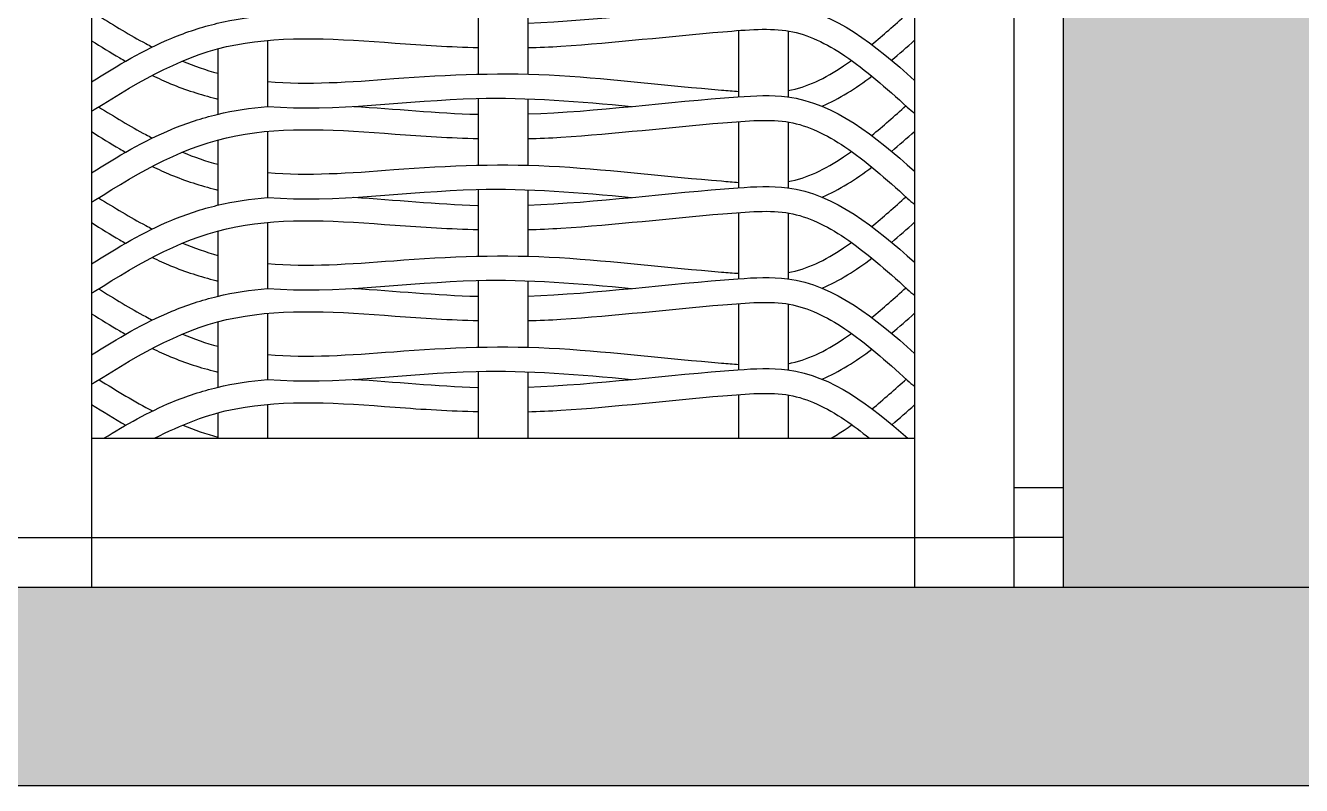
# Model space of a CAD drawing. Header units: millimetres. Extents: x 3409 to 3822, y 896 to 1108.
# Drawn here: x 3434.373 to 3435.659, y 1034.878 to 1035.644 of the extents above; entities that cross this region are included whole.
import ezdxf

# ---------------------------------------------------------------- set-up
doc = ezdxf.new("R2010")
doc.units = ezdxf.units.MM
for name, color, linetype in [('a-epipla', 8, 'Continuous'), ('a-toixoi', 5, 'Continuous'), ('toixoi_provolh', 150, 'Continuous')]:
    doc.layers.add(name, color=color, linetype=linetype)

msp = doc.modelspace()

# ---------------------------------------------------------------- hatches: boundary and pattern name
at = {"layer": 'a-epipla', "true_color": 0xc7c8ca}
h = msp.add_hatch(color=9, dxfattribs=at)
h.dxf.hatch_style = 1
h.paths.add_polyline_path([(3478.5192, 1035.0776), (3412.7192, 1035.0776), (3412.7192, 1034.8776), (3478.5192, 1034.8776)])
at = {"layer": 'toixoi_provolh', "true_color": 0xa7a8aa}
h = msp.add_hatch(color=253, dxfattribs=at)
h.dxf.hatch_style = 1
h.paths.add_polyline_path([(3432.4192, 1038.0776), (3432.4192, 1037.6776), (3435.4192, 1037.6776), (3435.4192, 1038.0776)])
h.paths.add_polyline_path([(3432.4192, 1038.0776), (3432.0192, 1038.0776), (3432.0192, 1035.0776), (3432.4192, 1035.0776)])
h.paths.add_polyline_path([(3438.8192, 1037.6776), (3438.8192, 1038.0776), (3435.8192, 1038.0776), (3435.8192, 1037.6776)])
h.paths.add_polyline_path([(3435.4192, 1035.0776), (3435.8192, 1035.0776), (3435.8192, 1038.0776), (3435.4192, 1038.0776)])
h.paths.add_polyline_path([(3439.2192, 1038.0776), (3439.2192, 1037.6776), (3442.2192, 1037.6776), (3442.2192, 1038.0776)])
h.paths.add_polyline_path([(3438.8192, 1035.0776), (3439.2192, 1035.0776), (3439.2192, 1038.0776), (3438.8192, 1038.0776)])
h.paths.add_polyline_path([(3442.2192, 1035.0776), (3442.6192, 1035.0776), (3442.6192, 1038.0776), (3442.2192, 1038.0776)])

# ---------------------------------------------------------------- linework, layer by layer
at = {"layer": 'a-epipla'}
for p, q in [((3435.3692, 1037.6276), (3435.3692, 1035.1276)), ((3434.4392, 1037.5276), (3434.4392, 1035.0776)), ((3435.2692, 1037.5276), (3435.2692, 1035.0776)), ((3434.8292, 1035.6619), (3434.8292, 1035.5946)), ((3434.8792, 1035.6615), (3434.8792, 1035.5946)), ((3435.0917, 1035.6386), (3435.0917, 1035.5719)), ((3435.1417, 1035.6382), (3435.1417, 1035.5718)), ((3434.5667, 1035.6202), (3434.5667, 1035.5543)), ((3434.6167, 1035.6287), (3434.6167, 1035.5621)), ((3434.8292, 1035.5702), (3434.8292, 1035.5029)), ((3434.8792, 1035.5698), (3434.8792, 1035.5029)), ((3435.0917, 1035.5469), (3435.0917, 1035.4802)), ((3435.1417, 1035.5465), (3435.1417, 1035.48)), ((3434.5667, 1035.5284), (3434.5667, 1035.4626)), ((3434.6167, 1035.537), (3434.6167, 1035.4704)), ((3434.8292, 1035.4785), (3434.8292, 1035.4111)), ((3434.8792, 1035.4781), (3434.8792, 1035.4111)), ((3435.0917, 1035.4551), (3435.0917, 1035.3884)), ((3435.1417, 1035.4547), (3435.1417, 1035.3883)), ((3434.5667, 1035.4367), (3434.5667, 1035.3708)), ((3434.6167, 1035.4452), (3434.6167, 1035.3786)), ((3434.8292, 1035.3867), (3434.8292, 1035.3194)), ((3434.8792, 1035.3863), (3434.8792, 1035.3194)), ((3435.0917, 1035.3634), (3435.0917, 1035.2967)), ((3435.1417, 1035.363), (3435.1417, 1035.2965)), ((3434.6167, 1035.3535), (3434.6167, 1035.2869)), ((3434.5667, 1035.3449), (3434.5667, 1035.2791)), ((3434.8292, 1035.295), (3434.8292, 1035.2276)), ((3434.8792, 1035.2946), (3434.8792, 1035.2276)), ((3435.0917, 1035.2717), (3435.0917, 1035.2276)), ((3435.1417, 1035.2713), (3435.1417, 1035.2276)), ((3434.6167, 1035.2618), (3434.6167, 1035.2276)), ((3434.5667, 1035.2532), (3434.5667, 1035.2276)), ((3434.4392, 1035.2276), (3435.2692, 1035.2276)), ((3435.4192, 1035.1776), (3435.3692, 1035.1776)), ((3432.4692, 1035.1276), (3435.3692, 1035.1276)), ((3435.4192, 1035.1276), (3435.3692, 1035.1276)), ((3435.3692, 1035.1276), (3435.3692, 1035.0776))]:
    msp.add_line(p, q, dxfattribs=at)
for points, knots in [([(3434.8792, 1035.6462), (3434.9496, 1035.6487), (3435.0357, 1035.6609), (3435.1756, 1035.6685), (3435.2294, 1035.6239), (3435.2692, 1035.5884)], [0.4662693, 0.4662693, 0.4662693, 0.4662693, 0.6786549, 0.7286549, 0.877812, 0.877812, 0.877812, 0.877812]), ([(3434.4392, 1035.5868), (3434.4654, 1035.6033), (3434.5056, 1035.6276), (3434.567, 1035.6476), (3434.5997, 1035.6524), (3434.6167, 1035.6538)], [0.0125232, 0.0125232, 0.0125232, 0.0125232, 0.1049264, 0.1530593, 0.2047826, 0.2047826, 0.2047826, 0.2047826]), ([(3434.4463, 1035.6535), (3434.4623, 1035.6435), (3434.4781, 1035.634), (3434.4939, 1035.6255), (3434.4961, 1035.6243), (3434.4983, 1035.6232), (3434.5004, 1035.622)], [0.00678697, 0.00678697, 0.00678697, 0.00678697, 0.06344334, 0.06344334, 0.06344334, 0.07121295, 0.07121295, 0.07121295, 0.07121295]), ([(3434.4392, 1035.5572), (3434.4401, 1035.5578), (3434.441, 1035.5584), (3434.4419, 1035.5589), (3434.4893, 1035.5889), (3434.5345, 1035.6148), (3434.6349, 1035.6339), (3434.689, 1035.6303), (3434.7729, 1035.6238), (3434.801, 1035.6222), (3434.8292, 1035.6215)], [-0.0032083, -0.0032083, -0.0032083, -0.0032083, 0, 0, 0, 0.1674245, 0.1674245, 0.3348489, 0.3348489, 0.4168796, 0.4168796, 0.4168796, 0.4168796]), ([(3434.8792, 1035.6214), (3434.8904, 1035.6217), (3434.9015, 1035.6221), (3434.9677, 1035.6263), (3435.0217, 1035.633), (3435.1003, 1035.6394), (3435.124, 1035.6415), (3435.1617, 1035.6346), (3435.1801, 1035.6258), (3435.2196, 1035.5992), (3435.2404, 1035.5807), (3435.2619, 1035.5615), (3435.2643, 1035.5593), (3435.2667, 1035.5571), (3435.2692, 1035.5549)], [0.4655013, 0.4655013, 0.4655013, 0.4655013, 0.498274, 0.498274, 0.6616991, 0.6616991, 0.7352337, 0.7352337, 0.8087683, 0.8087683, 0.8895351, 0.8895351, 0.8895351, 0.8986667, 0.8986667, 0.8986667, 0.8986667]), ([(3434.4392, 1035.6284), (3434.4486, 1035.6225), (3434.4581, 1035.6166), (3434.4677, 1035.611), (3434.4697, 1035.6099), (3434.4716, 1035.6088), (3434.4736, 1035.6077)], [0.01406967, 0.01406967, 0.01406967, 0.01406967, 0.04740122, 0.04740122, 0.04740122, 0.05413463, 0.05413463, 0.05413463, 0.05413463]), ([(3435.1417, 1035.5781), (3435.1605, 1035.5815), (3435.1789, 1035.5903), (3435.2003, 1035.6047), (3435.2029, 1035.6066), (3435.2056, 1035.6085)], [0.73539871, 0.73539871, 0.73539871, 0.73539871, 0.80876826, 0.80876826, 0.81911219, 0.81911219, 0.81911219, 0.81911219]), ([(3434.5005, 1035.5934), (3434.5066, 1035.5904), (3434.5273, 1035.581), (3434.5498, 1035.5737), (3434.566, 1035.5698), (3434.5667, 1035.5697)], [0.08463791, 0.08463791, 0.08463791, 0.08463791, 0.10492637, 0.15305927, 0.15507122, 0.15507122, 0.15507122, 0.15507122]), ([(3434.6167, 1035.5872), (3434.6572, 1035.5838), (3434.6999, 1035.5867), (3434.7989, 1035.5944), (3434.8561, 1035.5967), (3434.9663, 1035.5898), (3435.0204, 1035.5831), (3435.0804, 1035.5782), (3435.0861, 1035.5777), (3435.0917, 1035.5773)], [0.2038605, 0.2038605, 0.2038605, 0.2038605, 0.3348489, 0.3348489, 0.498274, 0.498274, 0.6616991, 0.6616991, 0.6790294, 0.6790294, 0.6790294, 0.6790294]), ([(3434.6167, 1035.5621), (3434.6858, 1035.5565), (3434.8108, 1035.5773), (3434.9316, 1035.5671), (3434.9838, 1035.5621)], [0.2060573, 0.2060573, 0.2060573, 0.2060573, 0.4155593, 0.5729024, 0.5729024, 0.5729024, 0.5729024]), ([(3434.8792, 1035.5545), (3434.9496, 1035.5569), (3435.0357, 1035.5691), (3435.1756, 1035.5767), (3435.2294, 1035.5321), (3435.2692, 1035.4967)], [0.4662693, 0.4662693, 0.4662693, 0.4662693, 0.6786549, 0.7286549, 0.877812, 0.877812, 0.877812, 0.877812]), ([(3434.4392, 1035.4951), (3434.4654, 1035.5115), (3434.5056, 1035.5358), (3434.567, 1035.5558), (3434.5997, 1035.5607), (3434.6167, 1035.5621)], [0.0125232, 0.0125232, 0.0125232, 0.0125232, 0.1049264, 0.1530593, 0.2047826, 0.2047826, 0.2047826, 0.2047826]), ([(3434.4463, 1035.5617), (3434.4623, 1035.5517), (3434.4781, 1035.5422), (3434.4939, 1035.5337), (3434.4961, 1035.5326), (3434.4983, 1035.5314), (3434.5004, 1035.5303)], [0.00678697, 0.00678697, 0.00678697, 0.00678697, 0.06344334, 0.06344334, 0.06344334, 0.07121295, 0.07121295, 0.07121295, 0.07121295]), ([(3434.7037, 1035.5622), (3434.7453, 1035.5598), (3434.7874, 1035.5552), (3434.829, 1035.5542), (3434.8292, 1035.5541)], [0.2917847, 0.2917847, 0.2917847, 0.2917847, 0.4155593, 0.4161946, 0.4161946, 0.4161946, 0.4161946]), ([(3434.4392, 1035.4655), (3434.4401, 1035.4661), (3434.441, 1035.4666), (3434.4419, 1035.4672), (3434.4893, 1035.4972), (3434.5345, 1035.523), (3434.6349, 1035.5422), (3434.689, 1035.5386), (3434.7729, 1035.5321), (3434.801, 1035.5304), (3434.8292, 1035.5298)], [-0.0032083, -0.0032083, -0.0032083, -0.0032083, 0, 0, 0, 0.1674245, 0.1674245, 0.3348489, 0.3348489, 0.4168796, 0.4168796, 0.4168796, 0.4168796]), ([(3434.8792, 1035.5297), (3434.8904, 1035.5299), (3434.9015, 1035.5304), (3434.9677, 1035.5345), (3435.0217, 1035.5413), (3435.1003, 1035.5476), (3435.124, 1035.5497), (3435.1617, 1035.5428), (3435.1801, 1035.534), (3435.2196, 1035.5075), (3435.2404, 1035.489), (3435.2619, 1035.4697), (3435.2643, 1035.4675), (3435.2667, 1035.4653), (3435.2692, 1035.4632)], [0.4655013, 0.4655013, 0.4655013, 0.4655013, 0.498274, 0.498274, 0.6616991, 0.6616991, 0.7352337, 0.7352337, 0.8087683, 0.8087683, 0.8895351, 0.8895351, 0.8895351, 0.8986667, 0.8986667, 0.8986667, 0.8986667]), ([(3434.4392, 1035.5367), (3434.4486, 1035.5308), (3434.4581, 1035.5249), (3434.4677, 1035.5193), (3434.4697, 1035.5182), (3434.4716, 1035.517), (3434.4736, 1035.5159)], [0.01406967, 0.01406967, 0.01406967, 0.01406967, 0.04740122, 0.04740122, 0.04740122, 0.05413463, 0.05413463, 0.05413463, 0.05413463]), ([(3435.1417, 1035.4863), (3435.1605, 1035.4898), (3435.1789, 1035.4986), (3435.2003, 1035.513), (3435.2029, 1035.5148), (3435.2056, 1035.5168)], [0.73539871, 0.73539871, 0.73539871, 0.73539871, 0.80876826, 0.80876826, 0.81911219, 0.81911219, 0.81911219, 0.81911219]), ([(3434.5005, 1035.5016), (3434.5066, 1035.4987), (3434.5273, 1035.4893), (3434.5498, 1035.4819), (3434.566, 1035.4781), (3434.5667, 1035.478)], [0.08463791, 0.08463791, 0.08463791, 0.08463791, 0.10492637, 0.15305927, 0.15507122, 0.15507122, 0.15507122, 0.15507122]), ([(3434.6167, 1035.4955), (3434.6572, 1035.492), (3434.6999, 1035.495), (3434.7989, 1035.5026), (3434.8561, 1035.5049), (3434.9663, 1035.498), (3435.0204, 1035.4913), (3435.0804, 1035.4865), (3435.0861, 1035.486), (3435.0917, 1035.4856)], [0.2038605, 0.2038605, 0.2038605, 0.2038605, 0.3348489, 0.3348489, 0.498274, 0.498274, 0.6616991, 0.6616991, 0.6790294, 0.6790294, 0.6790294, 0.6790294]), ([(3434.6167, 1035.4704), (3434.6858, 1035.4648), (3434.8108, 1035.4855), (3434.9316, 1035.4754), (3434.9838, 1035.4704)], [0.2060573, 0.2060573, 0.2060573, 0.2060573, 0.4155593, 0.5729024, 0.5729024, 0.5729024, 0.5729024]), ([(3434.8792, 1035.4627), (3434.9496, 1035.4652), (3435.0357, 1035.4774), (3435.1756, 1035.485), (3435.2294, 1035.4404), (3435.2692, 1035.405)], [0.4662693, 0.4662693, 0.4662693, 0.4662693, 0.6786549, 0.7286549, 0.877812, 0.877812, 0.877812, 0.877812]), ([(3434.4392, 1035.4033), (3434.4654, 1035.4198), (3434.5056, 1035.4441), (3434.567, 1035.4641), (3434.5997, 1035.4689), (3434.6167, 1035.4704)], [0.0125232, 0.0125232, 0.0125232, 0.0125232, 0.1049264, 0.1530593, 0.2047826, 0.2047826, 0.2047826, 0.2047826]), ([(3434.4463, 1035.47), (3434.4623, 1035.46), (3434.4781, 1035.4505), (3434.4939, 1035.442), (3434.4961, 1035.4408), (3434.4983, 1035.4397), (3434.5004, 1035.4385)], [0.00678697, 0.00678697, 0.00678697, 0.00678697, 0.06344334, 0.06344334, 0.06344334, 0.07121295, 0.07121295, 0.07121295, 0.07121295]), ([(3434.7037, 1035.4705), (3434.7453, 1035.468), (3434.7874, 1035.4635), (3434.829, 1035.4624), (3434.8292, 1035.4624)], [0.2917847, 0.2917847, 0.2917847, 0.2917847, 0.4155593, 0.4161946, 0.4161946, 0.4161946, 0.4161946]), ([(3434.4392, 1035.3737), (3434.4401, 1035.3743), (3434.441, 1035.3749), (3434.4419, 1035.3755), (3434.4893, 1035.4054), (3434.5345, 1035.4313), (3434.6349, 1035.4504), (3434.689, 1035.4468), (3434.7729, 1035.4403), (3434.801, 1035.4387), (3434.8292, 1035.438)], [-0.0032083, -0.0032083, -0.0032083, -0.0032083, 0, 0, 0, 0.1674245, 0.1674245, 0.3348489, 0.3348489, 0.4168796, 0.4168796, 0.4168796, 0.4168796]), ([(3434.8792, 1035.4379), (3434.8904, 1035.4382), (3434.9015, 1035.4387), (3434.9677, 1035.4428), (3435.0217, 1035.4495), (3435.1003, 1035.4559), (3435.124, 1035.458), (3435.1617, 1035.4511), (3435.1801, 1035.4423), (3435.2196, 1035.4157), (3435.2404, 1035.3972), (3435.2619, 1035.378), (3435.2643, 1035.3758), (3435.2667, 1035.3736), (3435.2692, 1035.3714)], [0.4655013, 0.4655013, 0.4655013, 0.4655013, 0.498274, 0.498274, 0.6616991, 0.6616991, 0.7352337, 0.7352337, 0.8087683, 0.8087683, 0.8895351, 0.8895351, 0.8895351, 0.8986667, 0.8986667, 0.8986667, 0.8986667]), ([(3434.4392, 1035.445), (3434.4486, 1035.439), (3434.4581, 1035.4332), (3434.4677, 1035.4275), (3434.4697, 1035.4264), (3434.4716, 1035.4253), (3434.4736, 1035.4242)], [0.01406967, 0.01406967, 0.01406967, 0.01406967, 0.04740122, 0.04740122, 0.04740122, 0.05413463, 0.05413463, 0.05413463, 0.05413463]), ([(3435.1417, 1035.3946), (3435.1605, 1035.398), (3435.1789, 1035.4068), (3435.2003, 1035.4212), (3435.2029, 1035.4231), (3435.2056, 1035.425)], [0.73539871, 0.73539871, 0.73539871, 0.73539871, 0.80876826, 0.80876826, 0.81911219, 0.81911219, 0.81911219, 0.81911219]), ([(3434.6167, 1035.4037), (3434.6572, 1035.4003), (3434.6999, 1035.4032), (3434.7989, 1035.4109), (3434.8561, 1035.4132), (3434.9663, 1035.4063), (3435.0204, 1035.3996), (3435.0804, 1035.3947), (3435.0861, 1035.3943), (3435.0917, 1035.3939)], [0.2038605, 0.2038605, 0.2038605, 0.2038605, 0.3348489, 0.3348489, 0.498274, 0.498274, 0.6616991, 0.6616991, 0.6790294, 0.6790294, 0.6790294, 0.6790294]), ([(3434.5005, 1035.4099), (3434.5066, 1035.4069), (3434.5273, 1035.3975), (3434.5498, 1035.3902), (3434.566, 1035.3864), (3434.5667, 1035.3862)], [0.08463791, 0.08463791, 0.08463791, 0.08463791, 0.10492637, 0.15305927, 0.15507122, 0.15507122, 0.15507122, 0.15507122]), ([(3434.6167, 1035.3786), (3434.6858, 1035.373), (3434.8108, 1035.3938), (3434.9316, 1035.3837), (3434.9838, 1035.3786)], [0.2060573, 0.2060573, 0.2060573, 0.2060573, 0.4155593, 0.5729024, 0.5729024, 0.5729024, 0.5729024]), ([(3434.8792, 1035.371), (3434.9496, 1035.3734), (3435.0357, 1035.3856), (3435.1756, 1035.3933), (3435.2294, 1035.3486), (3435.2692, 1035.3132)], [0.4662693, 0.4662693, 0.4662693, 0.4662693, 0.6786549, 0.7286549, 0.877812, 0.877812, 0.877812, 0.877812]), ([(3434.4392, 1035.3116), (3434.4654, 1035.328), (3434.5056, 1035.3523), (3434.567, 1035.3723), (3434.5997, 1035.3772), (3434.6167, 1035.3786)], [0.0125232, 0.0125232, 0.0125232, 0.0125232, 0.1049264, 0.1530593, 0.2047826, 0.2047826, 0.2047826, 0.2047826]), ([(3434.4463, 1035.3783), (3434.4623, 1035.3682), (3434.4781, 1035.3587), (3434.4939, 1035.3502), (3434.4961, 1035.3491), (3434.4983, 1035.3479), (3434.5004, 1035.3468)], [0.00678697, 0.00678697, 0.00678697, 0.00678697, 0.06344334, 0.06344334, 0.06344334, 0.07121295, 0.07121295, 0.07121295, 0.07121295]), ([(3434.7037, 1035.3787), (3434.7453, 1035.3763), (3434.7874, 1035.3717), (3434.829, 1035.3707), (3434.8292, 1035.3707)], [0.2917847, 0.2917847, 0.2917847, 0.2917847, 0.4155593, 0.4161946, 0.4161946, 0.4161946, 0.4161946]), ([(3434.4392, 1035.282), (3434.4401, 1035.2826), (3434.441, 1035.2831), (3434.4419, 1035.2837), (3434.4893, 1035.3137), (3434.5345, 1035.3396), (3434.6349, 1035.3587), (3434.689, 1035.3551), (3434.7729, 1035.3486), (3434.801, 1035.3469), (3434.8292, 1035.3463)], [-0.0032083, -0.0032083, -0.0032083, -0.0032083, 0, 0, 0, 0.1674245, 0.1674245, 0.3348489, 0.3348489, 0.4168796, 0.4168796, 0.4168796, 0.4168796]), ([(3434.8792, 1035.3462), (3434.8904, 1035.3465), (3434.9015, 1035.3469), (3434.9677, 1035.3511), (3435.0217, 1035.3578), (3435.1003, 1035.3641), (3435.124, 1035.3662), (3435.1617, 1035.3593), (3435.1801, 1035.3506), (3435.2196, 1035.324), (3435.2404, 1035.3055), (3435.2619, 1035.2862), (3435.2643, 1035.284), (3435.2667, 1035.2819), (3435.2692, 1035.2797)], [0.4655013, 0.4655013, 0.4655013, 0.4655013, 0.498274, 0.498274, 0.6616991, 0.6616991, 0.7352337, 0.7352337, 0.8087683, 0.8087683, 0.8895351, 0.8895351, 0.8895351, 0.8986667, 0.8986667, 0.8986667, 0.8986667]), ([(3434.4392, 1035.3532), (3434.4486, 1035.3473), (3434.4581, 1035.3414), (3434.4677, 1035.3358), (3434.4697, 1035.3347), (3434.4716, 1035.3335), (3434.4736, 1035.3324)], [0.01406967, 0.01406967, 0.01406967, 0.01406967, 0.04740122, 0.04740122, 0.04740122, 0.05413463, 0.05413463, 0.05413463, 0.05413463]), ([(3435.1417, 1035.3028), (3435.1605, 1035.3063), (3435.1789, 1035.3151), (3435.2003, 1035.3295), (3435.2029, 1035.3314), (3435.2056, 1035.3333)], [0.73539871, 0.73539871, 0.73539871, 0.73539871, 0.80876826, 0.80876826, 0.81911219, 0.81911219, 0.81911219, 0.81911219]), ([(3434.6167, 1035.312), (3434.6572, 1035.3085), (3434.6999, 1035.3115), (3434.7989, 1035.3191), (3434.8561, 1035.3215), (3434.9663, 1035.3145), (3435.0204, 1035.3078), (3435.0804, 1035.303), (3435.0861, 1035.3025), (3435.0917, 1035.3021)], [0.2038605, 0.2038605, 0.2038605, 0.2038605, 0.3348489, 0.3348489, 0.498274, 0.498274, 0.6616991, 0.6616991, 0.6790294, 0.6790294, 0.6790294, 0.6790294]), ([(3434.5005, 1035.3181), (3434.5066, 1035.3152), (3434.5273, 1035.3058), (3434.5498, 1035.2984), (3434.566, 1035.2946), (3434.5667, 1035.2945)], [0.08463791, 0.08463791, 0.08463791, 0.08463791, 0.10492637, 0.15305927, 0.15507122, 0.15507122, 0.15507122, 0.15507122]), ([(3434.6167, 1035.2869), (3434.6858, 1035.2813), (3434.8108, 1035.3021), (3434.9316, 1035.2919), (3434.9838, 1035.2869)], [0.2060573, 0.2060573, 0.2060573, 0.2060573, 0.4155593, 0.5729024, 0.5729024, 0.5729024, 0.5729024]), ([(3434.8792, 1035.2792), (3434.9496, 1035.2817), (3435.0357, 1035.2939), (3435.1727, 1035.3014), (3435.2248, 1035.2607), (3435.2623, 1035.2276)], [0.4662693, 0.4662693, 0.4662693, 0.4662693, 0.6786549, 0.7286549, 0.8691827, 0.8691827, 0.8691827, 0.8691827]), ([(3434.4517, 1035.2276), (3434.4738, 1035.2412), (3434.5102, 1035.2621), (3434.567, 1035.2806), (3434.5997, 1035.2854), (3434.6167, 1035.2869)], [0.0271609, 0.0271609, 0.0271609, 0.0271609, 0.1049264, 0.1530593, 0.2047826, 0.2047826, 0.2047826, 0.2047826]), ([(3434.7037, 1035.287), (3434.7453, 1035.2846), (3434.7874, 1035.28), (3434.829, 1035.2789), (3434.8292, 1035.2789)], [0.2917847, 0.2917847, 0.2917847, 0.2917847, 0.4155593, 0.4161946, 0.4161946, 0.4161946, 0.4161946]), ([(3434.8792, 1035.2544), (3434.8904, 1035.2547), (3434.9015, 1035.2552), (3434.9677, 1035.2593), (3435.0217, 1035.266), (3435.1003, 1035.2724), (3435.124, 1035.2745), (3435.1617, 1035.2676), (3435.1801, 1035.2588), (3435.2072, 1035.2406), (3435.2154, 1035.2343), (3435.2237, 1035.2276)], [0.4655013, 0.4655013, 0.4655013, 0.4655013, 0.498274, 0.498274, 0.6616991, 0.6616991, 0.7352337, 0.7352337, 0.8087683, 0.8087683, 0.8409143, 0.8409143, 0.8409143, 0.8409143]), ([(3434.5028, 1035.2276), (3434.5294, 1035.2413), (3434.5562, 1035.252), (3434.6349, 1035.2669), (3434.689, 1035.2633), (3434.7729, 1035.2568), (3434.801, 1035.2552), (3434.8292, 1035.2545)], [0.0724651, 0.0724651, 0.0724651, 0.0724651, 0.1674245, 0.1674245, 0.3348489, 0.3348489, 0.4168796, 0.4168796, 0.4168796, 0.4168796]), ([(3435.185, 1035.2276), (3435.1894, 1035.2301), (3435.1938, 1035.2329), (3435.2008, 1035.2376), (3435.2034, 1035.2394), (3435.2059, 1035.2413)], [0.79137632, 0.79137632, 0.79137632, 0.79137632, 0.80876826, 0.80876826, 0.8187489, 0.8187489, 0.8187489, 0.8187489])]:
    msp.add_open_spline(points, degree=3, knots=knots, dxfattribs=at)
for points in [[(3435.226, 1035.6245), (3435.2374, 1035.6339), (3435.2489, 1035.6441), (3435.2606, 1035.6546)], [(3435.246, 1035.6086), (3435.2538, 1035.6151), (3435.2615, 1035.6219), (3435.2692, 1035.6288)], [(3434.5309, 1035.6078), (3434.5427, 1035.6029), (3434.5545, 1035.5988), (3434.5667, 1035.5955)], [(3435.1758, 1035.5624), (3435.1933, 1035.5698), (3435.2099, 1035.5804), (3435.2261, 1035.5926)], [(3435.226, 1035.5328), (3435.2374, 1035.5422), (3435.2489, 1035.5524), (3435.2606, 1035.5629)], [(3435.246, 1035.5168), (3435.2538, 1035.5234), (3435.2615, 1035.5302), (3435.2692, 1035.537)], [(3434.5309, 1035.516), (3434.5427, 1035.5111), (3434.5545, 1035.507), (3434.5667, 1035.5038)], [(3435.1758, 1035.4707), (3435.1933, 1035.4781), (3435.2099, 1035.4886), (3435.2261, 1035.5009)], [(3435.226, 1035.441), (3435.2374, 1035.4504), (3435.2489, 1035.4607), (3435.2606, 1035.4711)], [(3435.246, 1035.4251), (3435.2538, 1035.4316), (3435.2615, 1035.4384), (3435.2692, 1035.4453)], [(3434.5309, 1035.4243), (3434.5427, 1035.4194), (3434.5545, 1035.4153), (3434.5667, 1035.412)], [(3435.1758, 1035.3789), (3435.1933, 1035.3863), (3435.2099, 1035.3969), (3435.2261, 1035.4091)], [(3435.226, 1035.3493), (3435.2374, 1035.3587), (3435.2489, 1035.3689), (3435.2606, 1035.3794)], [(3435.246, 1035.3334), (3435.2538, 1035.3399), (3435.2615, 1035.3467), (3435.2692, 1035.3536)], [(3434.5309, 1035.3325), (3434.5427, 1035.3277), (3434.5545, 1035.3235), (3434.5667, 1035.3203)], [(3435.1758, 1035.2872), (3435.1933, 1035.2946), (3435.2099, 1035.3051), (3435.2261, 1035.3174)], [(3434.4466, 1035.2867), (3434.4648, 1035.2753), (3434.4827, 1035.2646), (3434.5007, 1035.2552)], [(3435.2264, 1035.2572), (3435.2379, 1035.2667), (3435.2494, 1035.277), (3435.2612, 1035.2876)], [(3434.4392, 1035.2618), (3434.4506, 1035.2546), (3434.4621, 1035.2475), (3434.4738, 1035.2408)], [(3435.2464, 1035.2413), (3435.254, 1035.2478), (3435.2616, 1035.2544), (3435.2692, 1035.2612)], [(3434.5312, 1035.2409), (3434.5428, 1035.236), (3434.5546, 1035.2319), (3434.5667, 1035.2287)]]:
    msp.add_open_spline(points, degree=3, dxfattribs=at)
at = {"layer": 'a-toixoi'}
for p, q in [((3412.7192, 1035.0776), (3478.5192, 1035.0776)), ((3412.1192, 1034.8776), (3479.1192, 1034.8776))]:
    msp.add_line(p, q, dxfattribs=at)
at = {"layer": 'toixoi_provolh'}
msp.add_line((3435.4192, 1038.0776), (3435.4192, 1035.0776), dxfattribs=at)

doc.saveas('drawing.dxf')
